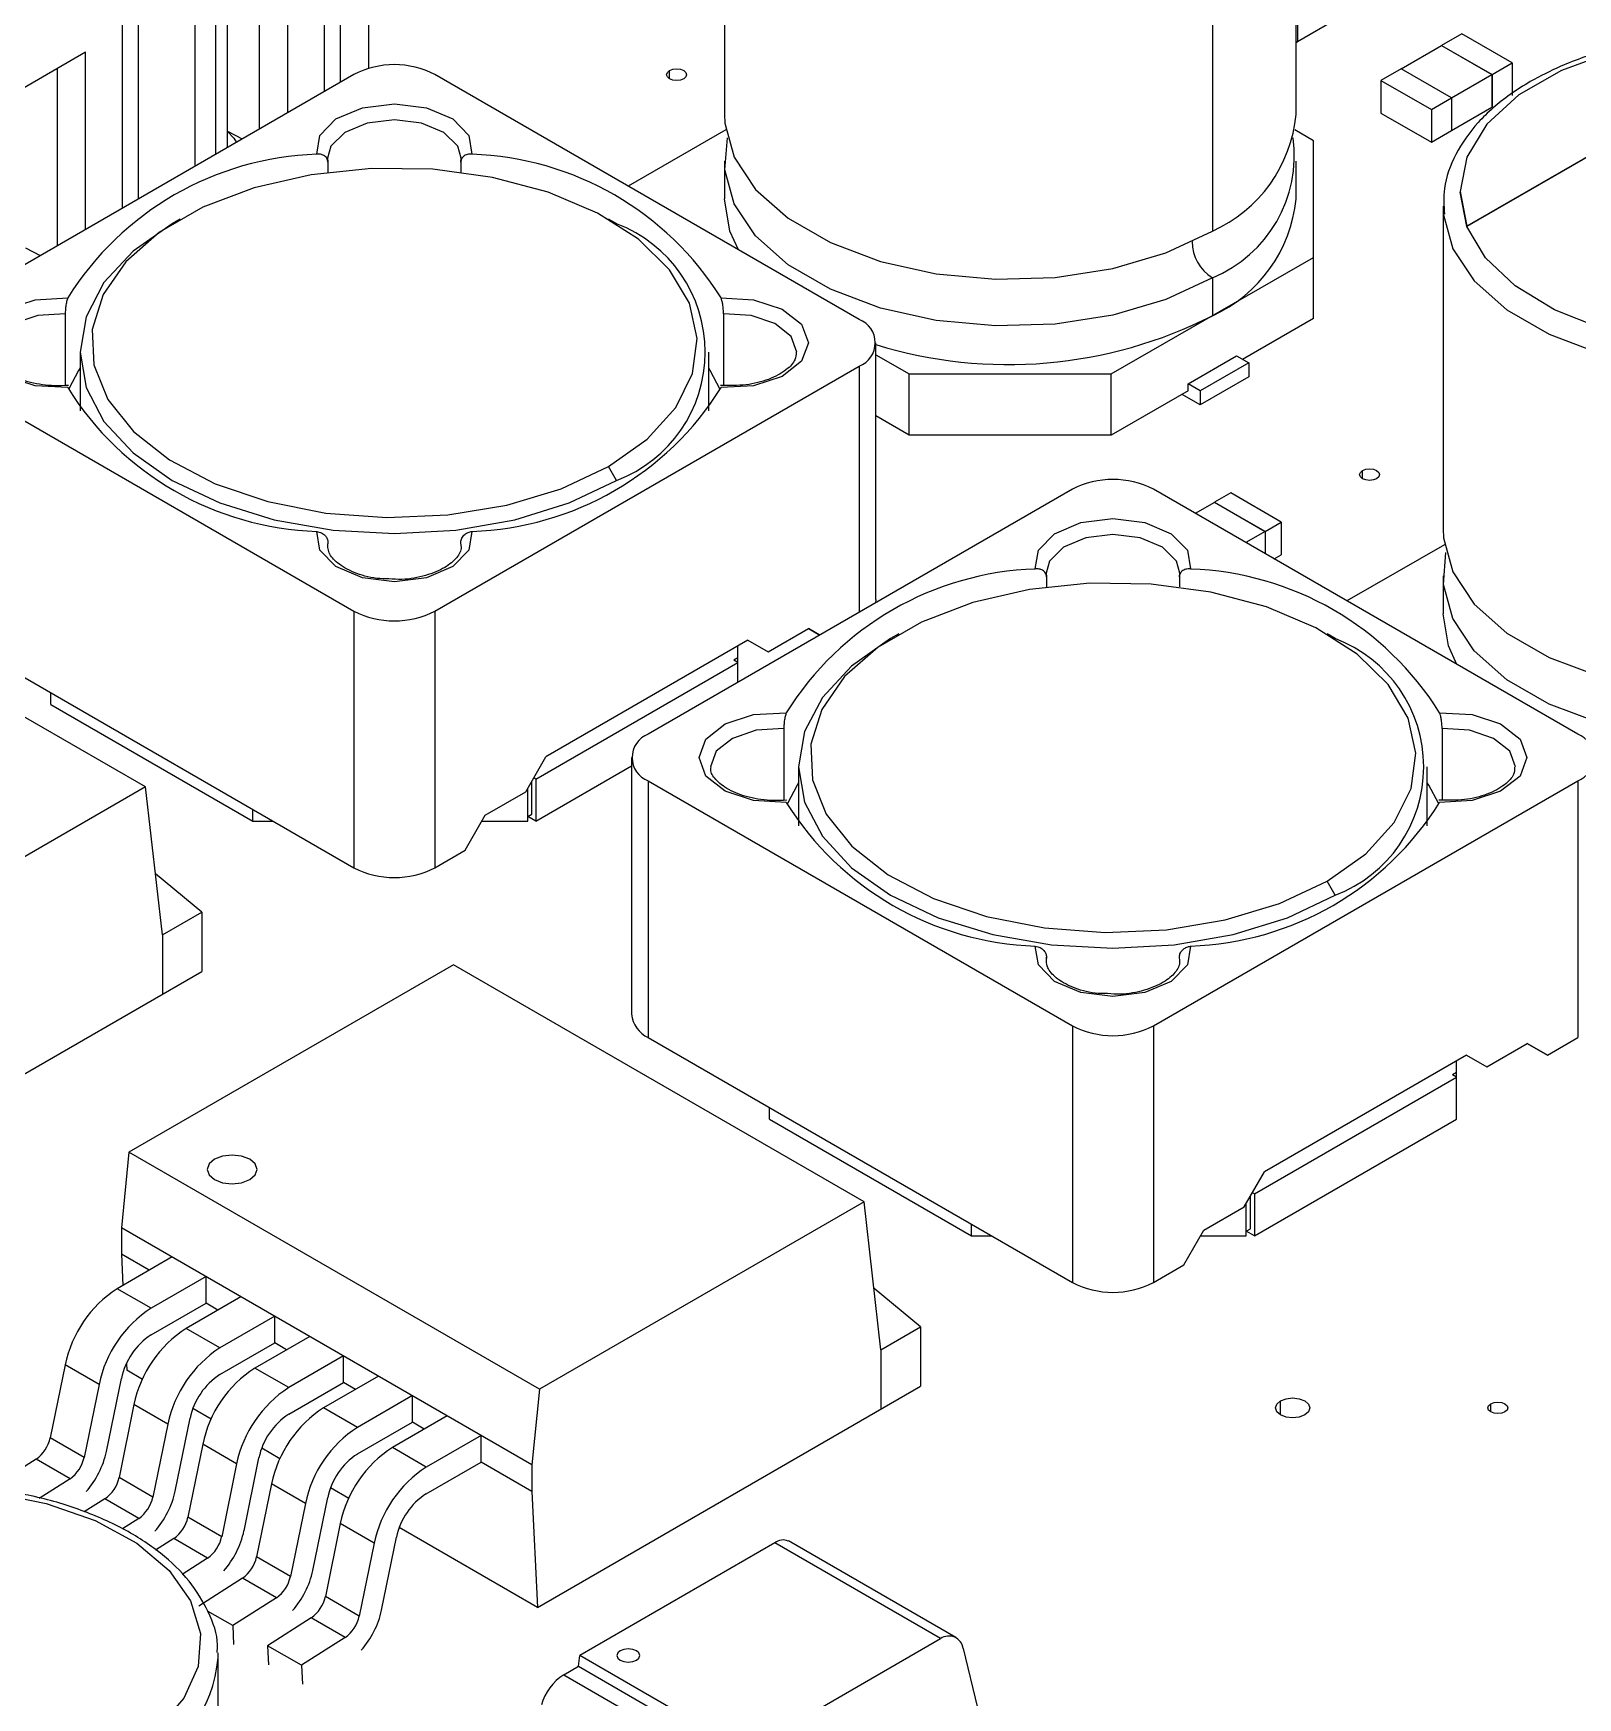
# Model space of a CAD drawing. Header units: millimetres. Extents: x -120 to 67, y -49 to 66.
# Drawn here: x -80.68 to -53.66, y 6.96 to 36.08 of the extents above; entities that cross this region are included whole.
import ezdxf

# ---------------------------------------------------------------- set-up
doc = ezdxf.new("R2010")
doc.units = ezdxf.units.MM

msp = doc.modelspace()

# ---------------------------------------------------------------- linework, layer by layer
at = {"color": 7, "linetype": 'Continuous', "lineweight": 25}
for p, q in [((-74.811, 35.467), (-74.811, 40.53)), ((-68.59, 40.314), (-68.59, 34.66)), ((-58.59, 34.66), (-58.59, 40.314)), ((-75.589, 35.06), (-75.589, 39.428)), ((-75.306, 35.224), (-75.306, 39.591)), ((-60.054, 38.273), (-60.054, 32.619)), ((-77.852, 33.754), (-77.852, 38.122)), ((-76.233, 34.689), (-76.233, 37.791)), ((-79.125, 33.019), (-79.125, 37.387)), ((-78.842, 33.183), (-78.842, 37.55)), ((-76.728, 34.403), (-76.728, 37.505)), ((-77.491, 33.962), (-77.491, 37.064)), ((-77.286, 34.081), (-77.286, 36.484)), ((-58.562, 36.505), (-58.562, 35.933)), ((-58.562, 35.934), (-57.856, 36.342)), ((-58.59, 35.917), (-58.562, 35.933)), ((-56.751, 35.459), (-56.044, 35.867)), ((-55.691, 36.072), (-56.045, 35.868)), ((-56.045, 35.868), (-56.045, 35.866)), ((-56.045, 35.868), (-55.161, 35.358)), ((-56.044, 35.867), (-55.162, 35.357)), ((-54.807, 35.562), (-55.691, 36.072)), ((-49.971, 35.955), (-55.599, 32.706)), ((-49.971, 35.947), (-55.599, 32.697)), ((-79.768, 35.75), (-81.027, 35.023)), ((-79.768, 32.648), (-79.768, 35.75)), ((-55.161, 35.358), (-54.807, 35.562)), ((-54.807, 35.562), (-54.807, 34.99)), ((-75.073, 35.358), (-82.498, 31.072)), ((-80.263, 32.362), (-80.263, 35.464)), ((-66.234, 31.072), (-73.659, 35.358)), ((-69.551, 35.284), (-69.551, 35.427)), ((-56.752, 35.46), (-57.105, 35.255)), ((-57.105, 35.255), (-57.105, 34.684)), ((-57.105, 35.255), (-56.222, 34.745)), ((-55.868, 34.949), (-56.752, 35.46)), ((-55.868, 34.949), (-55.162, 35.357)), ((-55.162, 35.357), (-55.162, 34.786)), ((-55.161, 35.358), (-55.161, 34.786)), ((-56.222, 34.745), (-55.868, 34.949)), ((-55.868, 34.949), (-55.868, 34.378)), ((-57.105, 34.684), (-56.222, 34.174)), ((-56.222, 34.745), (-56.222, 34.174)), ((-55.868, 34.379), (-55.162, 34.786)), ((-55.162, 34.786), (-55.161, 34.786)), ((-68.567, 34.388), (-70.273, 33.404)), ((-58.286, 34.2), (-58.612, 34.388)), ((-56.222, 34.174), (-55.868, 34.378)), ((-77.286, 34.364), (-77.027, 34.23)), ((-58.286, 31.088), (-58.286, 34.2)), ((-75.534, 33.892), (-75.528, 33.825)), ((-75.526, 33.831), (-75.531, 33.892)), ((-75.528, 33.825), (-75.528, 33.649)), ((-73.204, 33.825), (-73.198, 33.892)), ((-73.204, 33.825), (-73.204, 33.649)), ((-68.59, 33.843), (-68.59, 33.18)), ((-58.59, 33.18), (-58.59, 33.843)), ((-55.717, 33.31), (-55.717, 33.301)), ((-56.017, 33.057), (-56.017, 27.402)), ((-56.017, 33.057), (-56.012, 32.928)), ((-78.114, 32.827), (-78.256, 32.745)), ((-70.476, 32.745), (-70.618, 32.827)), ((-55.599, 32.706), (-55.599, 32.697)), ((-80.822, 32.323), (-80.562, 32.189)), ((-61.822, 30.118), (-58.286, 32.159)), ((-60.054, 31.802), (-60.054, 31.139)), ((-80.125, 31.171), (-80.125, 29.917)), ((-68.607, 31.171), (-68.607, 29.919)), ((-58.286, 31.088), (-59.524, 30.373)), ((-65.941, 26.173), (-65.941, 30.664)), ((-79.866, 30.501), (-79.866, 29.472)), ((-68.866, 29.472), (-68.866, 30.501)), ((-65.941, 30.455), (-65.357, 30.118)), ((-60.478, 29.945), (-59.63, 30.435)), ((-59.418, 30.312), (-60.266, 29.822)), ((-59.63, 30.435), (-59.418, 30.312)), ((-59.418, 30.312), (-59.418, 30.067)), ((-82.498, 30.256), (-75.073, 25.97)), ((-73.659, 25.97), (-66.234, 30.256)), ((-66.234, 30.256), (-66.234, 25.945)), ((-65.357, 30.118), (-61.822, 30.118)), ((-65.357, 29.047), (-65.357, 30.118)), ((-61.822, 29.047), (-61.822, 30.118)), ((-59.418, 30.067), (-60.266, 29.577)), ((-60.478, 29.822), (-61.822, 29.047)), ((-60.266, 29.577), (-60.584, 29.761)), ((-60.478, 29.822), (-60.478, 29.945)), ((-60.266, 29.822), (-60.478, 29.945)), ((-60.266, 29.822), (-60.266, 29.577)), ((-65.357, 29.047), (-65.941, 29.384)), ((-61.822, 29.047), (-65.357, 29.047)), ((-70.477, 28.255), (-70.618, 28.5)), ((-57.427, 28.285), (-57.427, 28.428)), ((-62.501, 28.1), (-69.925, 23.814)), ((-53.662, 23.814), (-61.086, 28.1)), ((-59.732, 28.036), (-60.015, 27.873)), ((-58.848, 27.526), (-59.732, 28.036)), ((-60.015, 27.872), (-60.353, 27.677)), ((-60.015, 27.873), (-59.131, 27.363)), ((-60.015, 27.873), (-60.015, 27.871)), ((-59.132, 27.362), (-60.015, 27.872)), ((-59.131, 27.363), (-58.848, 27.526)), ((-58.848, 27.526), (-58.848, 26.955)), ((-75.528, 27.176), (-75.534, 27.109)), ((-73.198, 27.109), (-73.204, 27.176)), ((-59.132, 27.362), (-59.47, 27.167)), ((-59.132, 27.362), (-59.132, 26.972)), ((-59.131, 27.363), (-59.131, 26.972)), ((-55.995, 27.13), (-57.701, 26.146)), ((-78.718, 22.891), (-85.902, 27.038)), ((-58.975, 26.881), (-58.848, 26.955)), ((-62.961, 26.634), (-62.955, 26.567)), ((-62.954, 26.573), (-62.958, 26.634)), ((-62.955, 26.567), (-62.955, 26.391)), ((-60.632, 26.567), (-60.626, 26.634)), ((-60.632, 26.567), (-60.632, 26.391)), ((-56.017, 26.585), (-56.017, 25.922)), ((-75.073, 25.97), (-75.073, 21.479)), ((-73.659, 25.97), (-73.659, 21.479)), ((-65.941, 26.173), (-65.947, 26.111)), ((-82.498, 25.765), (-75.073, 21.479)), ((-67.825, 25.255), (-67.118, 25.663)), ((-67.118, 25.663), (-66.921, 25.549)), ((-66.921, 25.549), (-67.118, 25.663)), ((-68.179, 25.459), (-71.714, 23.418)), ((-68.356, 24.72), (-68.356, 25.357)), ((-68.179, 25.459), (-67.825, 25.255)), ((-68.179, 25.459), (-67.825, 25.255)), ((-65.542, 25.569), (-65.683, 25.487)), ((-57.904, 25.487), (-58.045, 25.569)), ((-71.891, 23.03), (-68.356, 25.071)), ((-68.356, 25.152), (-68.426, 25.112)), ((-68.356, 25.071), (-68.426, 25.112)), ((-80.376, 24.336), (-80.376, 24.54)), ((-80.376, 24.336), (-76.841, 22.295)), ((-67.553, 23.913), (-67.553, 22.659)), ((-56.035, 23.913), (-56.035, 22.661)), ((-72.068, 22.805), (-71.714, 23.418)), ((-70.218, 23.406), (-70.218, 18.915)), ((-71.891, 23.03), (-71.926, 23.05)), ((-71.891, 22.295), (-70.218, 23.261)), ((-71.891, 23.03), (-71.891, 22.295)), ((-67.294, 23.243), (-67.294, 22.214)), ((-56.294, 22.214), (-56.294, 23.243)), ((-78.718, 22.891), (-84.399, 19.611)), ((-78.425, 20.302), (-78.718, 22.891)), ((-72.775, 22.397), (-72.068, 22.805)), ((-72.033, 22.295), (-72.033, 22.867)), ((-71.962, 22.417), (-71.962, 22.989)), ((-69.925, 22.998), (-62.501, 18.712)), ((-69.925, 22.998), (-69.925, 18.507)), ((-61.086, 18.712), (-53.662, 22.998)), ((-53.662, 22.998), (-53.662, 18.507)), ((-76.841, 22.295), (-76.841, 22.499)), ((-76.841, 22.295), (-76.487, 22.295)), ((-73.129, 21.785), (-72.775, 22.397)), ((-72.834, 22.295), (-72.033, 22.295)), ((-72.033, 22.377), (-71.962, 22.417)), ((-71.891, 22.295), (-72.033, 22.377)), ((-73.659, 21.479), (-73.129, 21.785)), ((-77.733, 20.702), (-78.546, 21.372)), ((-57.905, 20.998), (-58.046, 21.243)), ((-78.425, 20.302), (-77.733, 20.702)), ((-77.733, 20.702), (-77.733, 19.664)), ((-78.425, 20.302), (-78.425, 19.265)), ((-62.955, 19.918), (-62.961, 19.851)), ((-60.626, 19.851), (-60.632, 19.918)), ((-84.437, 15.794), (-77.733, 19.664)), ((-73.33, 19.781), (-79.011, 16.501)), ((-66.146, 15.633), (-73.33, 19.781)), ((-62.501, 18.712), (-62.501, 14.221)), ((-61.086, 18.712), (-61.086, 14.221)), ((-69.925, 18.507), (-62.501, 14.221)), ((-55.253, 17.997), (-54.546, 18.405)), ((-54.546, 18.405), (-54.192, 18.201)), ((-54.192, 18.201), (-54.546, 18.405)), ((-54.192, 18.201), (-53.662, 18.507)), ((-55.606, 18.201), (-59.142, 16.16)), ((-55.783, 17.078), (-55.783, 18.099)), ((-55.606, 18.201), (-55.253, 17.997)), ((-55.606, 18.201), (-55.253, 17.997)), ((-59.319, 15.772), (-55.783, 17.813)), ((-55.783, 17.895), (-55.854, 17.854)), ((-55.783, 17.813), (-55.854, 17.854)), ((-67.804, 17.078), (-67.804, 17.282)), ((-67.804, 17.078), (-64.268, 15.037)), ((-59.319, 15.037), (-55.783, 17.078)), ((-79.011, 16.501), (-79.143, 15.18)), ((-71.827, 12.354), (-79.011, 16.501)), ((-59.496, 15.547), (-59.142, 16.16)), ((-59.389, 15.16), (-59.389, 15.731)), ((-59.319, 15.772), (-59.354, 15.792)), ((-59.319, 15.772), (-59.319, 15.037)), ((-66.146, 15.633), (-71.827, 12.354)), ((-65.852, 13.044), (-66.146, 15.633)), ((-60.203, 15.139), (-59.496, 15.547)), ((-59.46, 15.037), (-59.46, 15.609)), ((-71.959, 11.033), (-79.143, 15.18)), ((-79.143, 15.18), (-79.143, 14.714)), ((-64.268, 15.037), (-64.268, 15.241)), ((-59.46, 15.119), (-59.389, 15.16)), ((-64.268, 15.037), (-63.915, 15.037)), ((-60.556, 14.527), (-60.203, 15.139)), ((-60.262, 15.037), (-59.46, 15.037)), ((-59.319, 15.037), (-59.46, 15.119)), ((-78.254, 14.667), (-79.215, 14.112)), ((-78.658, 14.434), (-79.143, 14.714)), ((-79.143, 14.714), (-79.118, 14.168)), ((-77.661, 14.325), (-78.622, 13.77)), ((-77.661, 13.858), (-77.661, 14.325)), ((-61.086, 14.221), (-60.556, 14.527)), ((-78.622, 13.77), (-79.215, 14.112)), ((-65.16, 13.444), (-65.974, 14.114)), ((-78.622, 13.304), (-77.661, 13.858)), ((-77.051, 13.972), (-78.011, 13.418)), ((-77.455, 13.739), (-77.661, 13.858)), ((-77.419, 13.076), (-78.011, 13.418)), ((-76.458, 13.63), (-77.419, 13.076)), ((-76.458, 13.163), (-76.458, 13.63)), ((-65.852, 13.044), (-65.16, 13.444)), ((-65.16, 13.444), (-65.16, 12.407)), ((-77.419, 12.609), (-76.458, 13.163)), ((-75.847, 13.278), (-76.808, 12.723)), ((-76.252, 13.044), (-76.458, 13.163)), ((-75.255, 12.935), (-76.215, 12.381)), ((-75.255, 12.469), (-75.255, 12.935)), ((-65.852, 13.044), (-65.852, 12.007)), ((-80.126, 12.78), (-80.387, 11.503)), ((-79.533, 12.437), (-80.126, 12.78)), ((-79.404, 11.266), (-79.143, 12.542)), ((-79.054, 12.804), (-79.049, 12.684)), ((-78.775, 12.526), (-79.049, 12.684)), ((-76.215, 12.381), (-76.808, 12.723)), ((-74.644, 12.583), (-75.605, 12.028)), ((-79.533, 12.437), (-79.794, 11.161)), ((-76.215, 11.914), (-75.255, 12.469)), ((-75.048, 12.35), (-75.255, 12.469)), ((-74.051, 12.241), (-75.012, 11.686)), ((-74.051, 11.774), (-74.051, 12.241)), ((-71.827, 12.354), (-71.959, 11.033)), ((-71.864, 8.536), (-65.16, 12.407)), ((-78.922, 12.085), (-79.183, 10.809)), ((-78.329, 11.743), (-78.922, 12.085)), ((-77.572, 11.831), (-77.89, 12.015)), ((-75.012, 11.686), (-75.605, 12.028)), ((-58.863, 11.904), (-58.863, 12.149)), ((-55.182, 11.955), (-55.182, 12.098)), ((-78.329, 11.743), (-78.591, 10.467)), ((-78.2, 10.571), (-77.939, 11.847)), ((-75.012, 11.22), (-74.051, 11.774)), ((-73.441, 11.888), (-74.401, 11.334)), ((-73.845, 11.655), (-74.051, 11.774)), ((-79.794, 11.161), (-80.387, 11.503)), ((-77.719, 11.39), (-77.98, 10.114)), ((-77.126, 11.048), (-77.719, 11.39)), ((-72.848, 11.546), (-73.809, 10.992)), ((-72.848, 11.079), (-72.848, 11.546)), ((-80.633, 11.13), (-81.397, 10.643)), ((-80.041, 10.788), (-80.633, 11.13)), ((-76.997, 9.876), (-76.736, 11.153)), ((-76.369, 11.137), (-76.687, 11.32)), ((-73.809, 10.992), (-74.401, 11.334)), ((-73.809, 10.525), (-72.848, 11.079)), ((-71.959, 10.566), (-72.848, 11.079)), ((-80.041, 10.788), (-80.582, 10.443)), ((-78.591, 10.467), (-79.183, 10.809)), ((-77.126, 11.048), (-77.387, 9.772)), ((-71.959, 11.033), (-71.959, 10.566)), ((-76.515, 10.696), (-76.777, 9.419)), ((-75.923, 10.353), (-76.515, 10.696)), ((-75.165, 10.442), (-75.484, 10.626)), ((-71.959, 10.566), (-71.864, 8.536)), ((-79.43, 10.436), (-79.791, 10.205)), ((-78.837, 10.093), (-79.43, 10.436)), ((-75.923, 10.353), (-76.184, 9.077)), ((-75.794, 9.182), (-75.532, 10.458)), ((-78.837, 10.093), (-79.121, 9.913)), ((-77.387, 9.772), (-77.98, 10.114)), ((-75.312, 10.001), (-75.573, 8.725)), ((-74.719, 9.659), (-75.312, 10.001)), ((-71.864, 8.536), (-74.28, 9.931)), ((-78.227, 9.741), (-78.544, 9.539)), ((-77.634, 9.399), (-78.227, 9.741)), ((-74.719, 9.659), (-74.981, 8.382)), ((-74.59, 8.487), (-74.329, 9.763)), ((-67.708, 9.665), (-71.121, 7.694)), ((-64.808, 7.99), (-67.708, 9.665)), ((-64.543, 8.006), (-67.473, 9.698)), ((-77.634, 9.399), (-78.081, 9.113)), ((-76.184, 9.077), (-76.777, 9.419)), ((-77.023, 9.046), (-77.787, 8.559)), ((-76.431, 8.704), (-77.023, 9.046)), ((-77.195, 8.217), (-77.633, 8.47)), ((-76.431, 8.704), (-77.195, 8.217)), ((-74.981, 8.382), (-75.573, 8.725)), ((-77.195, 8.217), (-77.179, 7.884)), ((-75.82, 8.351), (-76.584, 7.864)), ((-75.227, 8.009), (-75.82, 8.351)), ((-75.991, 7.522), (-76.584, 7.864)), ((-76.584, 7.864), (-76.568, 7.532)), ((-75.227, 8.009), (-75.991, 7.522)), ((-68.22, 6.02), (-64.808, 7.99)), ((-77.448, 7.654), (-77.45, 7.738)), ((-77.448, 1.999), (-77.448, 7.654)), ((-71.146, 7.505), (-71.121, 7.694)), ((-68.22, 6.02), (-71.121, 7.694)), ((-64.415, 7.816), (-64.162, 6.779)), ((-75.991, 7.522), (-75.976, 7.19)), ((-71.402, 7.357), (-71.146, 7.505)), ((-71.402, 7.357), (-68.451, 5.654)), ((-71.146, 7.505), (-68.196, 5.801))]:
    msp.add_line(p, q, dxfattribs=at)
at = {"color": 7, "linetype": 'Continuous', "lineweight": 25, "flags": 128}
for points in [[(-49.971, 35.955), (-51.017, 36.023), (-52.063, 35.955), (-53.056, 35.754), (-53.948, 35.431), (-54.692, 35.001), (-55.252, 34.487), (-55.6, 33.913), (-55.717, 33.309), (-55.599, 32.706)], [(-69.551, 35.427), (-69.494, 35.449), (-69.427, 35.456), (-69.36, 35.449), (-69.303, 35.427), (-69.265, 35.394), (-69.252, 35.355), (-69.265, 35.317), (-69.303, 35.284), (-69.36, 35.262), (-69.427, 35.254), (-69.494, 35.262), (-69.551, 35.284), (-69.588, 35.317), (-69.602, 35.355), (-69.588, 35.394), (-69.551, 35.427)], [(-75.724, 33.964), (-75.67, 34.293), (-75.388, 34.58), (-74.926, 34.776), (-74.366, 34.845), (-73.806, 34.776), (-73.344, 34.58), (-73.062, 34.293), (-73.008, 33.964)], [(-68.59, 34.66), (-68.583, 34.509), (-68.419, 33.913), (-68.045, 33.349), (-67.475, 32.843), (-66.736, 32.417), (-65.86, 32.088), (-64.884, 31.872), (-63.851, 31.777), (-62.807, 31.809), (-61.798, 31.965), (-60.866, 32.239), (-60.054, 32.619)], [(-73.198, 33.892), (-73.257, 34.103), (-73.5, 34.344), (-73.892, 34.508), (-74.366, 34.566), (-74.84, 34.508), (-75.232, 34.344), (-75.475, 34.103), (-75.534, 33.892)], [(-77.286, 34.36), (-77.173, 34.247), (-77.13, 34.171)], [(-60.054, 31.802), (-60.866, 31.423), (-61.798, 31.149), (-62.807, 30.992), (-63.851, 30.961), (-64.884, 31.055), (-65.86, 31.271), (-66.736, 31.6), (-67.475, 32.027), (-68.045, 32.533), (-68.419, 33.096), (-68.583, 33.692), (-68.539, 34.252)], [(-70.618, 28.5), (-69.941, 28.98), (-69.444, 29.529), (-69.149, 30.124), (-69.068, 30.741), (-69.203, 31.356), (-69.55, 31.941), (-70.094, 32.475), (-70.813, 32.934), (-71.677, 33.301), (-72.652, 33.559), (-73.696, 33.699), (-74.768, 33.715), (-75.824, 33.605), (-76.82, 33.376), (-77.715, 33.035), (-78.474, 32.597), (-79.064, 32.08), (-79.461, 31.506), (-79.651, 30.896), (-79.623, 30.277), (-79.381, 29.674), (-78.933, 29.112), (-78.299, 28.613), (-77.503, 28.198), (-76.579, 27.884), (-75.564, 27.683), (-74.5, 27.605), (-73.431, 27.652), (-72.4, 27.823), (-71.449, 28.109), (-70.618, 28.5)], [(-55.599, 32.697), (-55.717, 33.301), (-55.717, 33.301)], [(-68.347, 32.292), (-68.494, 32.617), (-68.59, 33.18)], [(-56.012, 32.928), (-56.01, 32.905), (-55.847, 32.309), (-55.472, 31.746), (-54.903, 31.24), (-54.164, 30.813), (-53.287, 30.485), (-52.311, 30.268), (-51.279, 30.174), (-50.235, 30.206), (-49.225, 30.362), (-48.294, 30.636), (-47.482, 31.016)], [(-78.256, 32.745), (-78.939, 32.265), (-79.447, 31.716), (-79.76, 31.12), (-79.866, 30.501), (-79.76, 29.881), (-79.447, 29.286), (-78.939, 28.737), (-78.255, 28.255), (-77.422, 27.861), (-76.471, 27.567), (-75.439, 27.387), (-74.366, 27.326), (-73.293, 27.387), (-72.261, 27.567), (-71.31, 27.861), (-70.477, 28.255)], [(-47.694, 31.383), (-48.472, 31.02), (-49.366, 30.761), (-50.334, 30.617), (-51.333, 30.594), (-52.318, 30.694), (-53.244, 30.912), (-54.069, 31.238), (-54.756, 31.658), (-55.274, 32.151), (-55.599, 32.697)], [(-80.082, 29.88), (-80.652, 29.911), (-81.15, 30.074), (-81.489, 30.341), (-81.609, 30.664), (-81.489, 30.987), (-81.15, 31.254), (-80.652, 31.417), (-80.082, 31.448)], [(-80.125, 31.171), (-80.606, 31.141), (-81.025, 31), (-81.308, 30.774), (-81.409, 30.502)], [(-68.65, 31.448), (-68.08, 31.417), (-67.582, 31.254), (-67.243, 30.987), (-67.123, 30.664), (-67.243, 30.341), (-67.582, 30.074), (-68.08, 29.911), (-68.65, 29.88)], [(-67.323, 30.499), (-67.323, 30.501), (-67.424, 30.774), (-67.707, 31), (-68.126, 31.141), (-68.607, 31.171)], [(-79.866, 30.223), (-79.893, 30.18), (-80.063, 29.86)], [(-68.664, 29.847), (-68.838, 30.18), (-68.866, 30.223)], [(-57.427, 28.428), (-57.37, 28.45), (-57.303, 28.458), (-57.237, 28.45), (-57.18, 28.428), (-57.142, 28.395), (-57.128, 28.357), (-57.142, 28.318), (-57.18, 28.285), (-57.237, 28.263), (-57.303, 28.256), (-57.37, 28.263), (-57.427, 28.285), (-57.465, 28.318), (-57.478, 28.357), (-57.465, 28.395), (-57.427, 28.428)], [(-63.152, 26.706), (-63.098, 27.035), (-62.815, 27.322), (-62.354, 27.518), (-61.794, 27.587), (-61.234, 27.518), (-60.772, 27.322), (-60.489, 27.035), (-60.435, 26.706)], [(-56.017, 27.402), (-56.01, 27.251), (-55.847, 26.655), (-55.472, 26.092), (-54.903, 25.585), (-54.164, 25.159), (-53.287, 24.83), (-52.311, 24.614), (-51.279, 24.52), (-50.235, 24.551), (-49.225, 24.707), (-48.294, 24.981), (-47.482, 25.361)], [(-73.008, 27.364), (-73.062, 27.035), (-73.344, 26.748), (-73.806, 26.552), (-74.366, 26.483), (-74.926, 26.552), (-75.388, 26.748), (-75.67, 27.035), (-75.724, 27.364)], [(-60.626, 26.634), (-60.684, 26.845), (-60.928, 27.087), (-61.32, 27.25), (-61.794, 27.308), (-62.267, 27.25), (-62.659, 27.087), (-62.903, 26.845), (-62.961, 26.634)], [(-47.482, 24.544), (-48.294, 24.165), (-49.225, 23.891), (-50.235, 23.735), (-51.279, 23.703), (-52.311, 23.797), (-53.287, 24.014), (-54.164, 24.342), (-54.903, 24.769), (-55.472, 25.275), (-55.847, 25.838), (-56.01, 26.434), (-55.967, 26.994)], [(-58.046, 21.243), (-57.368, 21.722), (-56.872, 22.271), (-56.577, 22.866), (-56.495, 23.484), (-56.631, 24.098), (-56.978, 24.683), (-57.522, 25.217), (-58.241, 25.676), (-59.105, 26.043), (-60.079, 26.301), (-61.124, 26.441), (-62.196, 26.457), (-63.252, 26.348), (-64.247, 26.118), (-65.143, 25.777), (-65.901, 25.34), (-66.491, 24.823), (-66.889, 24.248), (-67.078, 23.638), (-67.051, 23.019), (-66.809, 22.416), (-66.361, 21.854), (-65.726, 21.355), (-64.931, 20.94), (-64.006, 20.626), (-62.992, 20.426), (-61.928, 20.347), (-60.859, 20.394), (-59.828, 20.565), (-58.877, 20.851), (-58.046, 21.243)], [(-55.775, 25.034), (-55.921, 25.359), (-56.017, 25.922)], [(-65.683, 25.487), (-66.367, 25.007), (-66.875, 24.458), (-67.188, 23.862), (-67.294, 23.243), (-67.188, 22.623), (-66.875, 22.028), (-66.367, 21.479), (-65.683, 20.998), (-64.849, 20.603), (-63.898, 20.309), (-62.867, 20.129), (-61.794, 20.068), (-60.721, 20.129), (-59.689, 20.309), (-58.738, 20.603), (-57.905, 20.998)], [(-67.509, 22.622), (-68.08, 22.653), (-68.578, 22.816), (-68.916, 23.083), (-69.036, 23.406), (-68.916, 23.729), (-68.578, 23.996), (-68.08, 24.159), (-67.509, 24.19)], [(-56.078, 24.19), (-55.508, 24.159), (-55.01, 23.996), (-54.671, 23.729), (-54.551, 23.406), (-54.671, 23.083), (-55.01, 22.816), (-55.508, 22.653), (-56.078, 22.622)], [(-67.553, 23.913), (-68.034, 23.883), (-68.452, 23.742), (-68.736, 23.516), (-68.836, 23.244)], [(-54.751, 23.241), (-54.751, 23.243), (-54.851, 23.516), (-55.135, 23.742), (-55.553, 23.883), (-56.035, 23.913)], [(-67.294, 22.965), (-67.321, 22.922), (-67.49, 22.602)], [(-56.1, 22.61), (-56.266, 22.922), (-56.294, 22.965)], [(-60.435, 20.106), (-60.489, 19.777), (-60.772, 19.49), (-61.234, 19.294), (-61.794, 19.225), (-62.354, 19.294), (-62.815, 19.49), (-63.098, 19.777), (-63.152, 20.106)], [(-77.513, 16.021), (-77.371, 15.967), (-77.205, 15.948), (-77.038, 15.967), (-76.897, 16.021), (-76.803, 16.103), (-76.769, 16.199), (-76.803, 16.295), (-76.897, 16.377), (-77.038, 16.431), (-77.205, 16.451), (-77.371, 16.431), (-77.513, 16.377), (-77.607, 16.295), (-77.64, 16.199), (-77.607, 16.103), (-77.513, 16.021)], [(-76.897, 16.377), (-77.038, 16.431), (-77.205, 16.451), (-77.371, 16.431), (-77.513, 16.377), (-77.607, 16.295), (-77.64, 16.199), (-77.607, 16.103), (-77.513, 16.021), (-77.371, 15.967), (-77.205, 15.948), (-77.038, 15.967), (-76.897, 16.021), (-76.803, 16.103), (-76.769, 16.199), (-76.803, 16.295), (-76.897, 16.377)], [(-58.863, 12.149), (-58.765, 12.187), (-58.651, 12.2), (-58.536, 12.187), (-58.438, 12.149), (-58.373, 12.093), (-58.351, 12.027), (-58.373, 11.96), (-58.438, 11.904), (-58.536, 11.867), (-58.651, 11.853), (-58.765, 11.867), (-58.863, 11.904), (-58.928, 11.96), (-58.951, 12.027), (-58.928, 12.093), (-58.863, 12.149)], [(-55.182, 12.098), (-55.125, 12.12), (-55.058, 12.128), (-54.991, 12.12), (-54.935, 12.098), (-54.897, 12.065), (-54.883, 12.027), (-54.897, 11.988), (-54.935, 11.955), (-54.991, 11.933), (-55.058, 11.926), (-55.125, 11.933), (-55.182, 11.955), (-55.22, 11.988), (-55.233, 12.027), (-55.22, 12.065), (-55.182, 12.098)], [(-81.402, 10.544), (-80.456, 10.356), (-79.601, 10.058), (-78.874, 9.661), (-78.309, 9.184), (-77.932, 8.65), (-77.759, 8.081), (-77.798, 7.504), (-78.048, 6.946), (-78.497, 6.43), (-79.125, 5.98)], [(-70.414, 7.776), (-70.457, 7.739), (-70.473, 7.694), (-70.457, 7.65), (-70.414, 7.613), (-70.349, 7.588), (-70.273, 7.579), (-70.196, 7.588), (-70.131, 7.613), (-70.088, 7.65), (-70.073, 7.694), (-70.088, 7.739), (-70.131, 7.776), (-70.196, 7.801), (-70.273, 7.81), (-70.349, 7.801), (-70.414, 7.776)], [(-70.414, 7.776), (-70.457, 7.739), (-70.473, 7.694), (-70.457, 7.65), (-70.414, 7.613), (-70.349, 7.588), (-70.273, 7.579), (-70.196, 7.588), (-70.131, 7.613), (-70.088, 7.65), (-70.073, 7.694), (-70.088, 7.739), (-70.131, 7.776), (-70.196, 7.801), (-70.273, 7.81), (-70.349, 7.801), (-70.414, 7.776)]]:
    msp.add_lwpolyline(points, dxfattribs=at)
at = {"color": 7, "linetype": 'Continuous', "lineweight": 25}
for centre, radius, start, end in [((-74.366, 33.994), 1.537, 62.6097, 117.3903), ((-61.066, 34.891), 2.487, 294.0092, 354.6707), ((-60.931, 33.942), 2.312, 292.2974, 7.6991), ((-75.545, 28.621), 5.345, 91.9213, 148.0733), ((-73.187, 28.621), 5.345, 31.9267, 88.0787), ((-61.092, 33.429), 2.515, 294.3747, 354.3052), ((-71.329, 30.501), 2.401, 290.7834, 69.2166), ((-59.663, 32.436), 0.745, 180.1634, 238.2877), ((-66.389, 30.664), 0.437, 290.7834, 69.2166), ((-63.623, 38.156), 7.873, 252.8727, 296.9565), ((-75.545, 32.706), 5.345, 211.9267, 268.0787), ((-73.187, 32.706), 5.345, 271.9213, 328.0733), ((-61.794, 26.736), 1.537, 62.6097, 117.3903), ((-62.973, 21.363), 5.345, 91.9213, 148.0733), ((-60.614, 21.363), 5.345, 31.9267, 88.0787), ((-74.366, 27.334), 1.537, 242.6097, 297.3903), ((-58.757, 23.243), 2.401, 290.7834, 69.2166), ((-69.77, 23.406), 0.437, 110.7834, 249.2166), ((-53.817, 23.406), 0.437, 290.7834, 69.2166), ((-62.973, 25.449), 5.345, 211.9267, 268.0787), ((-60.614, 25.449), 5.345, 271.9213, 328.0733), ((-74.366, 22.843), 1.537, 242.6097, 297.3903), ((-69.718, 18.965), 0.503, 185.6948, 245.6253), ((-61.794, 20.076), 1.537, 242.6097, 297.3903), ((-78.079, 12.358), 2.09, 122.9339, 168.3722), ((-61.794, 15.585), 1.537, 242.6097, 297.3903), ((-77.486, 12.016), 2.09, 122.9339, 168.3722), ((-76.875, 11.664), 2.09, 122.9339, 168.3722), ((-77.973, 12.301), 1.194, 122.9339, 168.3722), ((-76.282, 11.322), 2.09, 122.9339, 168.3722), ((-76.769, 11.607), 1.194, 122.9339, 168.3722), ((-75.672, 10.969), 2.09, 122.9339, 168.3722), ((-75.079, 10.627), 2.09, 122.9339, 168.3722), ((-74.468, 10.274), 2.09, 122.9339, 168.3722), ((-75.566, 10.912), 1.194, 122.9339, 168.3722), ((-73.876, 9.932), 2.09, 122.9339, 168.3722), ((-80.98, 11.628), 0.606, 304.8716, 348.1828), ((-80.387, 11.285), 0.606, 304.8716, 348.1828), ((-80.941, 11.601), 1.574, 318.7261, 347.6857), ((-74.363, 10.217), 1.194, 122.9339, 168.3722), ((-73.265, 9.58), 2.09, 122.9339, 168.3722), ((-79.777, 10.933), 0.606, 304.8716, 348.1828), ((-72.672, 9.237), 2.09, 122.9339, 168.3722), ((-79.738, 10.907), 1.574, 318.7261, 347.6857), ((-73.159, 9.523), 1.194, 122.9339, 168.3722), ((-79.184, 10.591), 0.606, 304.8716, 348.1828), ((-78.573, 10.238), 0.606, 304.8716, 348.1828), ((-77.981, 9.896), 0.606, 304.8716, 348.1828), ((-78.535, 10.212), 1.574, 318.7261, 347.6857), ((-67.563, 9.482), 0.233, 67.3728, 128.6589), ((-77.37, 9.543), 0.606, 304.8716, 348.1828), ((-76.777, 9.201), 0.606, 304.8716, 348.1828), ((-77.331, 9.517), 1.574, 318.7261, 347.6857), ((-76.167, 8.849), 0.606, 304.8716, 348.1828), ((-76.128, 8.823), 1.574, 318.7261, 347.6857), ((-75.574, 8.507), 0.606, 304.8716, 348.1828), ((-64.664, 7.783), 0.252, 7.5999, 124.6186), ((-79.925, 7.885), 2.487, 294.0092, 354.6707), ((-70.917, 6.587), 0.91, 122.177, 164.6076)]:
    msp.add_arc(centre, radius, start, end, dxfattribs=at)
for points, knots in [([(-49.975, 35.992), (-50.078, 36.009), (-50.492, 36.075), (-51.253, 36.08), (-52.214, 36.004), (-53.133, 35.81), (-53.9, 35.548), (-54.317, 35.327), (-54.491, 35.235)], [0, 0, 0, 0, 0.065124, 0.263029, 0.460969, 0.659151, 0.857844, 1, 1, 1, 1]), ([(-54.491, 35.235), (-54.611, 35.161), (-54.959, 34.947), (-55.43, 34.529), (-55.819, 33.972), (-56.022, 33.419), (-56.002, 33.063), (-55.994, 32.912)], [0, 0, 0, 0, 0.124649, 0.361741, 0.598505, 0.830873, 1, 1, 1, 1]), ([(-75.528, 33.825), (-75.532, 33.849), (-75.539, 33.896), (-75.592, 33.943), (-75.657, 33.967), (-75.702, 33.965), (-75.724, 33.964)], [0, 0, 0, 0, 0.277921, 0.557909, 0.778649, 1, 1, 1, 1]), ([(-73.008, 33.964), (-73.036, 33.964), (-73.094, 33.966), (-73.159, 33.93), (-73.197, 33.881), (-73.202, 33.844), (-73.204, 33.825)], [0, 0, 0, 0, 0.280855, 0.561571, 0.781116, 1, 1, 1, 1]), ([(-80.082, 31.448), (-80.088, 31.428), (-80.102, 31.389), (-80.116, 31.308), (-80.124, 31.232), (-80.124, 31.191), (-80.125, 31.171)], [0, 0, 0, 0, 0.280855, 0.561571, 0.781116, 1, 1, 1, 1]), ([(-68.607, 31.171), (-68.608, 31.197), (-68.609, 31.25), (-68.62, 31.334), (-68.634, 31.403), (-68.645, 31.433), (-68.65, 31.448)], [0, 0, 0, 0, 0.277921, 0.557909, 0.778649, 1, 1, 1, 1]), ([(-80.07, 29.918), (-80.15, 29.914), (-80.374, 29.904), (-80.743, 29.957), (-81.106, 30.093), (-81.333, 30.281), (-81.416, 30.415), (-81.399, 30.486), (-81.395, 30.503)], [0, 0, 0, 0, 0.114003, 0.322007, 0.530877, 0.733579, 0.933255, 1, 1, 1, 1]), ([(-67.337, 30.498), (-67.337, 30.456), (-67.338, 30.362), (-67.497, 30.181), (-67.8, 30.015), (-68.214, 29.91), (-68.51, 29.915), (-68.662, 29.918)], [0, 0, 0, 0, 0.164432, 0.36468, 0.578315, 0.784749, 1, 1, 1, 1]), ([(-75.724, 27.364), (-75.696, 27.357), (-75.638, 27.343), (-75.573, 27.292), (-75.535, 27.233), (-75.53, 27.195), (-75.528, 27.176)], [0, 0, 0, 0, 0.280855, 0.561571, 0.781116, 1, 1, 1, 1]), ([(-74.462, 26.533), (-74.534, 26.534), (-74.753, 26.537), (-75.084, 26.636), (-75.379, 26.804), (-75.537, 27.002), (-75.53, 27.111), (-75.526, 27.17)], [0, 0, 0, 0, 0.107231, 0.329337, 0.546428, 0.756752, 1, 1, 1, 1]), ([(-73.201, 27.11), (-73.2, 27.101), (-73.194, 27.037), (-73.253, 26.912), (-73.47, 26.721), (-73.809, 26.582), (-74.166, 26.512), (-74.386, 26.527), (-74.462, 26.533)], [0, 0, 0, 0, 0.032638, 0.258915, 0.459663, 0.672485, 0.886961, 1, 1, 1, 1]), ([(-73.204, 27.176), (-73.2, 27.2), (-73.193, 27.249), (-73.14, 27.309), (-73.075, 27.349), (-73.03, 27.359), (-73.008, 27.364)], [0, 0, 0, 0, 0.277921, 0.557909, 0.778649, 1, 1, 1, 1]), ([(-62.955, 26.567), (-62.959, 26.591), (-62.967, 26.638), (-63.019, 26.685), (-63.084, 26.709), (-63.129, 26.707), (-63.152, 26.706)], [0, 0, 0, 0, 0.2779208, 0.5579095, 0.7786492, 1, 1, 1, 1]), ([(-60.435, 26.706), (-60.464, 26.706), (-60.522, 26.708), (-60.586, 26.672), (-60.625, 26.623), (-60.629, 26.586), (-60.632, 26.567)], [0, 0, 0, 0, 0.280855, 0.561571, 0.781116, 1, 1, 1, 1]), ([(-67.509, 24.19), (-67.516, 24.17), (-67.53, 24.131), (-67.543, 24.05), (-67.551, 23.974), (-67.552, 23.934), (-67.553, 23.913)], [0, 0, 0, 0, 0.280855, 0.561571, 0.781116, 1, 1, 1, 1]), ([(-56.035, 23.913), (-56.035, 23.939), (-56.037, 23.992), (-56.048, 24.076), (-56.062, 24.145), (-56.072, 24.175), (-56.078, 24.19)], [0, 0, 0, 0, 0.277921, 0.557909, 0.778649, 1, 1, 1, 1]), ([(-67.498, 22.66), (-67.577, 22.656), (-67.802, 22.646), (-68.171, 22.699), (-68.533, 22.835), (-68.76, 23.023), (-68.844, 23.157), (-68.827, 23.228), (-68.823, 23.246)], [0, 0, 0, 0, 0.114003, 0.322007, 0.530877, 0.733579, 0.933255, 1, 1, 1, 1]), ([(-54.765, 23.24), (-54.765, 23.198), (-54.765, 23.104), (-54.924, 22.923), (-55.228, 22.757), (-55.642, 22.652), (-55.938, 22.657), (-56.089, 22.66)], [0, 0, 0, 0, 0.164432, 0.36468, 0.578315, 0.784749, 1, 1, 1, 1]), ([(-63.152, 20.106), (-63.123, 20.099), (-63.066, 20.086), (-63.001, 20.034), (-62.962, 19.975), (-62.958, 19.937), (-62.955, 19.918)], [0, 0, 0, 0, 0.280855, 0.561571, 0.781116, 1, 1, 1, 1]), ([(-60.632, 19.918), (-60.628, 19.942), (-60.621, 19.991), (-60.568, 20.051), (-60.503, 20.092), (-60.458, 20.101), (-60.435, 20.106)], [0, 0, 0, 0, 0.277921, 0.557909, 0.778649, 1, 1, 1, 1]), ([(-61.89, 19.275), (-61.961, 19.276), (-62.181, 19.279), (-62.512, 19.378), (-62.807, 19.546), (-62.964, 19.744), (-62.958, 19.854), (-62.954, 19.912)], [0, 0, 0, 0, 0.107231, 0.329337, 0.546428, 0.756752, 1, 1, 1, 1]), ([(-60.629, 19.852), (-60.628, 19.844), (-60.622, 19.779), (-60.68, 19.654), (-60.897, 19.463), (-61.237, 19.324), (-61.594, 19.254), (-61.814, 19.27), (-61.89, 19.275)], [0, 0, 0, 0, 0.032638, 0.258915, 0.459663, 0.672485, 0.886961, 1, 1, 1, 1]), ([(-77.467, 7.746), (-77.464, 7.791), (-77.448, 8.031), (-77.605, 8.463), (-77.933, 9.008), (-78.441, 9.499), (-79.096, 9.926), (-79.883, 10.266), (-80.665, 10.496), (-81.194, 10.563), (-81.406, 10.59)], [0, 0, 0, 0, 0.031381, 0.171709, 0.312524, 0.456645, 0.603791, 0.752202, 0.900573, 1, 1, 1, 1])]:
    msp.add_open_spline(points, degree=3, knots=knots, dxfattribs=at)

doc.saveas('drawing.dxf')
